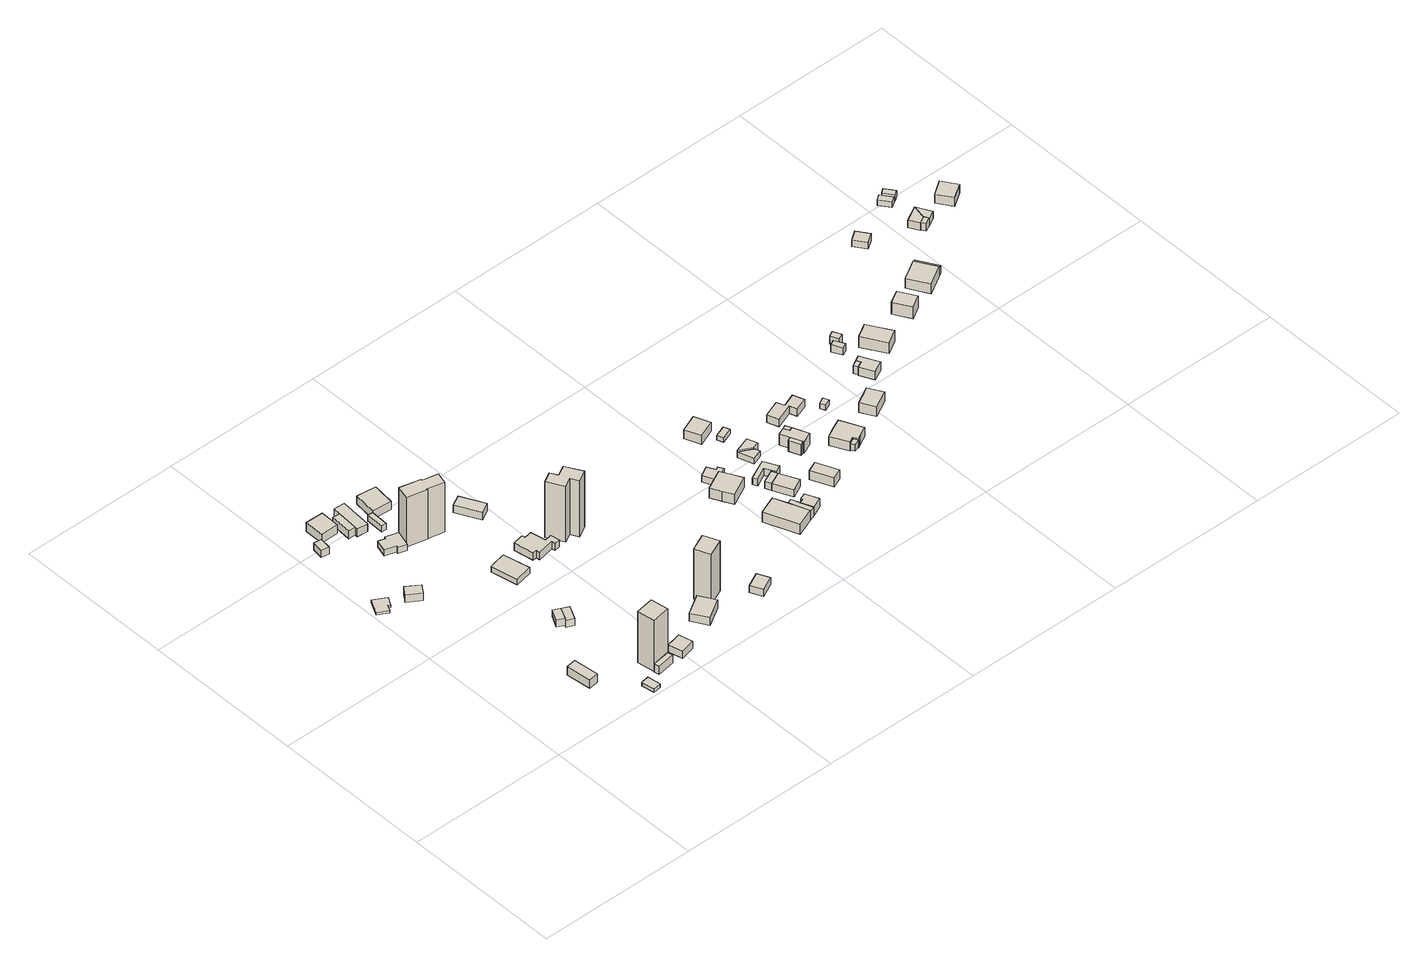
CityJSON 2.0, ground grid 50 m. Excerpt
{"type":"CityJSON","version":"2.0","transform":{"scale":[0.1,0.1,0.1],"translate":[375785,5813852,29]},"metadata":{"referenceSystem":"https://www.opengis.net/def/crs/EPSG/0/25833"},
"CityObjects":{
"building1":{"type":"Building","attributes":{"Gemeindeschluessel":"11000005","BezugspunktDach":"2200","function":"31001_1312","measuredHeight":0.754,"storeysAboveGround":1},"address":[{"country":"Germany","locality":"Berlin","thoroughfareNumber":"217 (20)","thoroughfareName":"Kladower Damm"}],"geometry":[{"type":"Solid","lod":"1","boundaries":[[[[0,1,2,3,4,5]],[[6,7,8,9,10,11]],[[6,11,5,4]],[[7,6,4,3]],[[8,7,3,2]],[[9,8,2,1]],[[10,9,1,0]],[[11,10,0,5]]]]}]},
"building2":{"type":"Building","attributes":{"Gemeindeschluessel":"11000005","BezugspunktDach":"2200","function":"31001_1310","measuredHeight":3.01,"storeysAboveGround":1},"address":[{"country":"Germany","locality":"Berlin","thoroughfareNumber":"217 (58)","thoroughfareName":"Kladower Damm"}],"geometry":[{"type":"Solid","lod":"1","boundaries":[[[[12,13,14,15]],[[16,17,18,19]],[[16,19,15,14]],[[17,16,14,13]],[[18,17,13,12]],[[19,18,12,15]]]]}]},
"building3":{"type":"Building","attributes":{"Gemeindeschluessel":"11000005","BezugspunktDach":"2200","function":"31001_1312","measuredHeight":2.7,"storeysAboveGround":1},"address":[{"country":"Germany","locality":"Berlin","thoroughfareNumber":"217 (21)","thoroughfareName":"Kladower Damm"}],"geometry":[{"type":"Solid","lod":"1","boundaries":[[[[20,21,22,23]],[[24,25,26,27]],[[24,27,23,22]],[[25,24,22,21]],[[26,25,21,20]],[[27,26,20,23]]]]}]},
"building4":{"type":"Building","attributes":{"Gemeindeschluessel":"11000005","BezugspunktDach":"2200","function":"31001_1312","measuredHeight":1.86,"storeysAboveGround":1},"address":[{"country":"Germany","locality":"Berlin","thoroughfareNumber":"217 (44)","thoroughfareName":"Kladower Damm"}],"geometry":[{"type":"Solid","lod":"1","boundaries":[[[[28,29,30,31]],[[32,33,34,35]],[[32,35,31,30]],[[33,32,30,29]],[[34,33,29,28]],[[35,34,28,31]]]]}]},
"building5":{"type":"Building","attributes":{"Gemeindeschluessel":"11000005","BezugspunktDach":"2200","function":"31001_1312","measuredHeight":2.39,"storeysAboveGround":1},"address":[{"country":"Germany","locality":"Berlin","thoroughfareNumber":"217 (14)","thoroughfareName":"Kladower Damm"}],"geometry":[{"type":"Solid","lod":"1","boundaries":[[[[36,37,38,39]],[[40,41,42,43]],[[40,43,39,38]],[[41,40,38,37]],[[42,41,37,36]],[[43,42,36,39]]]]}]},
"building6":{"type":"Building","attributes":{"Gemeindeschluessel":"11000005","BezugspunktDach":"2200","function":"31001_1310","measuredHeight":3.02,"storeysAboveGround":1},"address":[{"country":"Germany","locality":"Berlin","thoroughfareNumber":"217 (56)","thoroughfareName":"Kladower Damm"}],"geometry":[{"type":"Solid","lod":"1","boundaries":[[[[44,45,46,47]],[[48,49,50,51]],[[48,51,47,46]],[[49,48,46,45]],[[50,49,45,44]],[[51,50,44,47]]]]}]},
"building7":{"type":"Building","attributes":{"Gemeindeschluessel":"11000005","BezugspunktDach":"2200","function":"51009_1610","measuredHeight":2.81,"storeysAboveGround":0},"address":[{"country":"Germany","locality":"Berlin"}],"geometry":[{"type":"Solid","lod":"1","boundaries":[[[[52,53,54,55]],[[56,57,58,59]],[[56,59,55,54]],[[57,56,54,53]],[[58,57,53,52]],[[59,58,52,55]]]]}]},
"building8":{"type":"Building","attributes":{"Gemeindeschluessel":"11000005","BezugspunktDach":"2200","function":"31001_1312","measuredHeight":18.11,"storeysAboveGround":1},"address":[{"country":"Germany","locality":"Berlin","thoroughfareNumber":"217 (45)","thoroughfareName":"Kladower Damm"}],"geometry":[{"type":"Solid","lod":"1","boundaries":[[[[60,61,62,63]],[[64,65,66,67]],[[64,67,63,62]],[[65,64,62,61]],[[66,65,61,60]],[[67,66,60,63]]]]}]},
"building9":{"type":"Building","attributes":{"Gemeindeschluessel":"11000005","BezugspunktDach":"2200","function":"51009_1610","measuredHeight":2.34,"storeysAboveGround":0},"address":[{"country":"Germany","locality":"Berlin"}],"geometry":[{"type":"Solid","lod":"1","boundaries":[[[[68,69,70,71]],[[72,73,74,75]],[[72,75,71,70]],[[73,72,70,69]],[[74,73,69,68]],[[75,74,68,71]]]]}]},
"building10":{"type":"Building","attributes":{"Gemeindeschluessel":"11000005","BezugspunktDach":"2200","function":"51009_1610","measuredHeight":2.69,"storeysAboveGround":0},"address":[{"country":"Germany","locality":"Berlin"}],"geometry":[{"type":"Solid","lod":"1","boundaries":[[[[76,77,78,79]],[[80,81,82,83]],[[80,83,79,78]],[[81,80,78,77]],[[82,81,77,76]],[[83,82,76,79]]]]}]},
"building11":{"type":"Building","attributes":{"Gemeindeschluessel":"11000005","BezugspunktDach":"2200","function":"31001_1312","measuredHeight":2.35,"storeysAboveGround":1},"address":[{"country":"Germany","locality":"Berlin","thoroughfareNumber":"217 (43)","thoroughfareName":"Kladower Damm"}],"geometry":[{"type":"Solid","lod":"1","boundaries":[[[[84,85,69,68,86]],[[74,73,87,88,89]],[[74,89,86,68]],[[73,74,68,69]],[[87,73,69,85]],[[88,87,85,84]],[[89,88,84,86]]]]}]},
"building12":{"type":"Building","attributes":{"Gemeindeschluessel":"11000005","BezugspunktDach":"2200","function":"31001_1312","measuredHeight":2.12,"storeysAboveGround":1},"address":[{"country":"Germany","locality":"Berlin","thoroughfareNumber":"217 (18)","thoroughfareName":"Kladower Damm"}],"geometry":[{"type":"Solid","lod":"1","boundaries":[[[[90,91,92,93,94,95,96,97]],[[98,99,100,101,102,103,104,105]],[[98,105,97,96]],[[99,98,96,95]],[[100,99,95,94]],[[101,100,94,93]],[[102,101,93,92]],[[103,102,92,91]],[[104,103,91,90]],[[105,104,90,97]]]]}]},
"building13":{"type":"Building","attributes":{"Gemeindeschluessel":"11000005","BezugspunktDach":"2200","function":"31001_1312","measuredHeight":2.74,"storeysAboveGround":1},"address":[{"country":"Germany","locality":"Berlin","thoroughfareNumber":"217 (15)","thoroughfareName":"Kladower Damm"}],"geometry":[{"type":"Solid","lod":"1","boundaries":[[[[106,107,108,77,76,109]],[[82,81,110,111,112,113]],[[82,113,109,76]],[[81,82,76,77]],[[110,81,77,108]],[[111,110,108,107]],[[112,111,107,106]],[[113,112,106,109]]]]}]},
"building14":{"type":"Building","attributes":{"Gemeindeschluessel":"11000005","BezugspunktDach":"2200","function":"31001_1312","measuredHeight":2.4,"storeysAboveGround":1},"address":[{"country":"Germany","locality":"Berlin","thoroughfareNumber":"217 (46)","thoroughfareName":"Kladower Damm"}],"geometry":[{"type":"Solid","lod":"1","boundaries":[[[[114,115,116,117]],[[118,119,120,121]],[[118,121,117,116]],[[119,118,116,115]],[[120,119,115,114]],[[121,120,114,117]]]]}]},
"building15":{"type":"Building","attributes":{"Gemeindeschluessel":"11000005","BezugspunktDach":"2200","function":"31001_1312","measuredHeight":2.16,"storeysAboveGround":1},"address":[{"country":"Germany","locality":"Berlin","thoroughfareNumber":"217 (17)","thoroughfareName":"Kladower Damm"}],"geometry":[{"type":"Solid","lod":"1","boundaries":[[[[122,123,124,125]],[[126,127,128,129]],[[126,129,125,124]],[[127,126,124,123]],[[128,127,123,122]],[[129,128,122,125]]]]}]},
"building16":{"type":"Building","attributes":{"Gemeindeschluessel":"11000005","BezugspunktDach":"2200","function":"31001_1312","measuredHeight":2.04,"storeysAboveGround":1},"address":[{"country":"Germany","locality":"Berlin","thoroughfareNumber":"217 (40)","thoroughfareName":"Kladower Damm"}],"geometry":[{"type":"Solid","lod":"1","boundaries":[[[[130,131,132,133]],[[134,135,136,137]],[[134,137,133,132]],[[135,134,132,131]],[[136,135,131,130]],[[137,136,130,133]]]]}]},
"building17":{"type":"Building","attributes":{"Gemeindeschluessel":"11000005","BezugspunktDach":"2200","function":"31001_1312","measuredHeight":20.71,"storeysAboveGround":1},"address":[{"country":"Germany","locality":"Berlin","thoroughfareNumber":"217 (19)","thoroughfareName":"Kladower Damm"}],"geometry":[{"type":"Solid","lod":"1","boundaries":[[[[138,139,140,141,142,143,144,145]],[[146,147,148,149,150,151,152,153]],[[146,153,145,144]],[[147,146,144,143]],[[148,147,143,142]],[[149,148,142,141]],[[150,149,141,140]],[[151,150,140,139]],[[152,151,139,138]],[[153,152,138,145]]]]}]},
"building18":{"type":"Building","attributes":{"Gemeindeschluessel":"11000005","BezugspunktDach":"2200","function":"31001_1312","measuredHeight":2.87,"storeysAboveGround":1},"address":[{"country":"Germany","locality":"Berlin","thoroughfareNumber":"217 (16)","thoroughfareName":"Kladower Damm"}],"geometry":[{"type":"Solid","lod":"1","boundaries":[[[[154,155,156,157]],[[158,159,160,161]],[[158,161,157,156]],[[159,158,156,155]],[[160,159,155,154]],[[161,160,154,157]]]]}]},
"building19":{"type":"Building","attributes":{"Gemeindeschluessel":"11000005","BezugspunktDach":"2200","function":"31001_1312","measuredHeight":2.59,"storeysAboveGround":1},"address":[{"country":"Germany","locality":"Berlin","thoroughfareNumber":"217 (41)","thoroughfareName":"Kladower Damm"}],"geometry":[{"type":"Solid","lod":"1","boundaries":[[[[162,163,164,165,166,167,168,169,170,171,172,173]],[[174,175,176,177,178,179,180,181,182,183,184,185]],[[174,185,173,172]],[[175,174,172,171]],[[176,175,171,170]],[[177,176,170,169]],[[178,177,169,168]],[[179,178,168,167]],[[180,179,167,166]],[[181,180,166,165]],[[182,181,165,164]],[[183,182,164,163]],[[184,183,163,162]],[[185,184,162,173]]]]}]},
"building20":{"type":"Building","attributes":{"Gemeindeschluessel":"11000005","BezugspunktDach":"2200","function":"31001_1312","measuredHeight":2.82,"storeysAboveGround":1},"address":[{"country":"Germany","locality":"Berlin","thoroughfareNumber":"217 (47)","thoroughfareName":"Kladower Damm"}],"geometry":[{"type":"Solid","lod":"1","boundaries":[[[[186,187,188,189]],[[190,191,192,193]],[[190,193,189,188]],[[191,190,188,187]],[[192,191,187,186]],[[193,192,186,189]]]]}]},
"building21":{"type":"Building","attributes":{"Gemeindeschluessel":"11000005","BezugspunktDach":"2200","function":"31001_1310","measuredHeight":3.11,"storeysAboveGround":1},"address":[{"country":"Germany","locality":"Berlin","thoroughfareNumber":"217 (59)","thoroughfareName":"Kladower Damm"}],"geometry":[{"type":"Solid","lod":"1","boundaries":[[[[194,195,196,197,198]],[[199,200,201,202,203]],[[199,203,198,197]],[[200,199,197,196]],[[201,200,196,195]],[[202,201,195,194]],[[203,202,194,198]]]]}]},
"building22":{"type":"Building","attributes":{"Gemeindeschluessel":"11000005","BezugspunktDach":"2200","function":"31001_1312","measuredHeight":17.71,"storeysAboveGround":1},"address":[{"country":"Germany","locality":"Berlin","thoroughfareNumber":"217 (48)","thoroughfareName":"Kladower Damm"}],"geometry":[{"type":"Solid","lod":"1","boundaries":[[[[204,205,206,207]],[[208,209,210,211]],[[208,211,207,206]],[[209,208,206,205]],[[210,209,205,204]],[[211,210,204,207]]]]}]},
"building23":{"type":"Building","attributes":{"Gemeindeschluessel":"11000005","BezugspunktDach":"2200","function":"31001_1312","measuredHeight":19.72,"storeysAboveGround":1},"address":[{"country":"Germany","locality":"Berlin","thoroughfareNumber":"217 (42)","thoroughfareName":"Kladower Damm"}],"geometry":[{"type":"Solid","lod":"1","boundaries":[[[[212,213,214,215,216,217,218,219]],[[220,221,222,223,224,225,226,227]],[[220,227,219,218]],[[221,220,218,217]],[[222,221,217,216]],[[223,222,216,215]],[[224,223,215,214]],[[225,224,214,213]],[[226,225,213,212]],[[227,226,212,219]]]]}]},
"building24":{"type":"Building","attributes":{"Gemeindeschluessel":"11000005","BezugspunktDach":"2200","function":"31001_1312","measuredHeight":2.35,"storeysAboveGround":1},"address":[{"country":"Germany","locality":"Berlin","thoroughfareNumber":"217 (49)","thoroughfareName":"Kladower Damm"}],"geometry":[{"type":"Solid","lod":"1","boundaries":[[[[228,229,230,231]],[[232,233,234,235]],[[232,235,231,230]],[[233,232,230,229]],[[234,233,229,228]],[[235,234,228,231]]]]}]},
"building25":{"type":"Building","attributes":{"Gemeindeschluessel":"11000005","function":"31001_1312"},"address":[{"country":"Germany","locality":"Berlin","thoroughfareNumber":"48 (5)","thoroughfareName":"Breitehornweg"}],"children":["building25-1","building25-2"]},
"building25-1":{"type":"BuildingPart","attributes":{"BezugspunktDach":"2200","measuredHeight":3.86,"storeysAboveGround":1},"parents":["building25"],"geometry":[{"type":"MultiSurface","lod":"1","boundaries":[[[236,237,238,239,240,241,242,243]],[[244,245,246,247,248,249,250,251]],[[244,251,243,242]],[[245,252,253,242,241]],[[254,255,252,245,241,240]],[[247,246,240,239]],[[248,247,239,238]],[[249,248,238,237]],[[250,249,237,236]],[[251,250,236,243]],[[244,253,252,245]],[[246,245,252,255,254]]]}]},
"building25-2":{"type":"BuildingPart","attributes":{"BezugspunktDach":"2200","measuredHeight":2.36,"storeysAboveGround":1},"parents":["building25"],"geometry":[{"type":"Solid","lod":"1","boundaries":[[[[253,252,255,256,257,258,259,260]],[[261,262,263,264,246,245,244,265]],[[261,265,260,259]],[[262,261,259,258]],[[263,262,258,257]],[[264,263,257,256]],[[246,264,256,255]],[[265,244,253,260]],[[252,245,246,255]],[[244,245,252,253]]]]}]},
"building26":{"type":"Building","attributes":{"Gemeindeschluessel":"11000005","function":"31001_1312"},"address":[{"country":"Germany","locality":"Berlin","thoroughfareNumber":"48 (6)","thoroughfareName":"Breitehornweg"}],"children":["building26-1","building26-2","building26-3"]},
"building26-1":{"type":"BuildingPart","attributes":{"BezugspunktDach":"2200","measuredHeight":4.03,"storeysAboveGround":1},"parents":["building26"],"geometry":[{"type":"MultiSurface","lod":"1","boundaries":[[[266,267,268,269,270]],[[271,272,273,274,275]],[[271,275,270,269]],[[272,271,269,268]],[[276,277,278,268,267]],[[274,273,267,266]],[[275,274,266,270]],[[273,272,278,277,276]]]}]},
"building26-2":{"type":"BuildingPart","attributes":{"BezugspunktDach":"2200","measuredHeight":2.87,"storeysAboveGround":1},"parents":["building26"],"geometry":[{"type":"MultiSurface","lod":"1","boundaries":[[[279,280,281,282,283,284]],[[285,286,287,288,289,290]],[[285,290,284,283]],[[286,285,283,282]],[[287,286,282,281]],[[288,287,281,280]],[[289,288,280,279]],[[290,289,291,279,284]]]}]},
"building26-3":{"type":"BuildingPart","attributes":{"BezugspunktDach":"2200","measuredHeight":2.95,"storeysAboveGround":1},"parents":["building26"],"geometry":[{"type":"Solid","lod":"1","boundaries":[[[[277,279,284,292,278]],[[293,290,289,273,272]],[[293,272,278,292]],[[290,293,292,284]],[[273,289,279,277]],[[289,290,284,279]],[[272,273,277,278]]]]}]},
"building27":{"type":"Building","attributes":{"Gemeindeschluessel":"11000005","BezugspunktDach":"2200","function":"31001_1312","measuredHeight":2.47,"storeysAboveGround":1},"address":[{"country":"Germany","locality":"Berlin","thoroughfareNumber":"48 (7)","thoroughfareName":"Breitehornweg"}],"geometry":[{"type":"Solid","lod":"1","boundaries":[[[[294,295,296,297]],[[298,299,300,301]],[[298,301,297,296]],[[299,298,296,295]],[[300,299,295,294]],[[301,300,294,297]]]]}]},
"building28":{"type":"Building","attributes":{"Gemeindeschluessel":"11000005","BezugspunktDach":"2200","function":"51009_1610","measuredHeight":2.56,"storeysAboveGround":0},"address":[{"country":"Germany","locality":"Berlin"}],"geometry":[{"type":"Solid","lod":"1","boundaries":[[[[302,303,295,294]],[[304,305,306,307]],[[304,307,294,295]],[[305,304,295,303]],[[306,305,303,302]],[[307,306,302,294]]]]}]},
"building29":{"type":"Building","attributes":{"Gemeindeschluessel":"11000005","BezugspunktDach":"2200","function":"31001_1000","measuredHeight":2.48,"storeysAboveGround":1},"address":[{"country":"Germany","locality":"Berlin","thoroughfareNumber":"48 (4)","thoroughfareName":"Breitehornweg"}],"geometry":[{"type":"Solid","lod":"1","boundaries":[[[[308,309,310,311,312,313]],[[314,315,316,317,318,319]],[[314,319,313,312]],[[315,314,312,311]],[[316,315,311,310]],[[317,316,310,309]],[[318,317,309,308]],[[319,318,308,313]]]]}]},
"building30":{"type":"Building","attributes":{"Gemeindeschluessel":"11000005","BezugspunktDach":"2200","function":"31001_1312","measuredHeight":3.81,"storeysAboveGround":1},"address":[{"country":"Germany","locality":"Berlin","thoroughfareNumber":"48","thoroughfareName":"Breitehornweg"}],"geometry":[{"type":"Solid","lod":"1","boundaries":[[[[320,321,322,323,324]],[[325,326,327,328,329]],[[325,329,324,323]],[[326,325,323,322]],[[327,326,322,321]],[[328,327,321,320]],[[329,328,320,324]]]]}]},
"building31":{"type":"Building","attributes":{"Gemeindeschluessel":"11000005","function":"31001_1312"},"address":[{"country":"Germany","locality":"Berlin","thoroughfareNumber":"48 (3)","thoroughfareName":"Breitehornweg"}],"children":["building31-1","building31-2"]},
"building31-1":{"type":"BuildingPart","attributes":{"BezugspunktDach":"2200","measuredHeight":2.5,"storeysAboveGround":1},"parents":["building31"],"geometry":[{"type":"MultiSurface","lod":"1","boundaries":[[[330,331,332,333]],[[334,335,336,337]],[[334,337,333,332]],[[335,334,332,331]],[[336,335,331,330]],[[338,339,340,336,330,333]],[[337,336,340,339,338]]]}]},
"building31-2":{"type":"BuildingPart","attributes":{"BezugspunktDach":"2200","measuredHeight":2,"storeysAboveGround":1},"parents":["building31"],"geometry":[{"type":"Solid","lod":"1","boundaries":[[[[341,342,340,339]],[[336,343,344,337]],[[343,336,340,342]],[[344,343,342,341]],[[337,344,341,339]],[[336,337,339,340]]]]}]},
"building32":{"type":"Building","attributes":{"Gemeindeschluessel":"11000005","BezugspunktDach":"2200","function":"31001_1312","measuredHeight":4.14,"storeysAboveGround":1},"address":[{"country":"Germany","locality":"Berlin","thoroughfareNumber":"48 (8)","thoroughfareName":"Breitehornweg"}],"geometry":[{"type":"Solid","lod":"1","boundaries":[[[[345,346,347,348]],[[349,350,351,352]],[[349,352,348,347]],[[350,349,347,346]],[[351,350,346,345]],[[352,351,345,348]]]]}]},
"building33":{"type":"Building","attributes":{"Gemeindeschluessel":"11000005","BezugspunktDach":"2200","function":"31001_1000","measuredHeight":1.95,"storeysAboveGround":1},"address":[{"country":"Germany","locality":"Berlin","thoroughfareNumber":"48 (1)","thoroughfareName":"Breitehornweg"}],"geometry":[{"type":"Solid","lod":"1","boundaries":[[[[353,354,355,356,357]],[[358,359,360,361,362]],[[358,362,357,356]],[[359,358,356,355]],[[360,359,355,354]],[[361,360,354,353]],[[362,361,353,357]]]]}]},
"building34":{"type":"Building","attributes":{"Gemeindeschluessel":"11000005","BezugspunktDach":"2200","function":"31001_1000","measuredHeight":3.87,"storeysAboveGround":1},"address":[{"country":"Germany","locality":"Berlin","thoroughfareNumber":"48 (9)","thoroughfareName":"Breitehornweg"}],"geometry":[{"type":"Solid","lod":"1","boundaries":[[[[363,364,365,366,367,368]],[[369,370,371,372,373,374]],[[369,374,368,367]],[[370,369,367,366]],[[371,370,366,365]],[[372,371,365,364]],[[373,372,364,363]],[[374,373,363,368]]]]}]},
"building35":{"type":"Building","attributes":{"Gemeindeschluessel":"11000005","BezugspunktDach":"2200","function":"31001_1312","measuredHeight":3.84,"storeysAboveGround":1},"address":[{"country":"Germany","locality":"Berlin","thoroughfareNumber":"48 (10)","thoroughfareName":"Breitehornweg"}],"geometry":[{"type":"Solid","lod":"1","boundaries":[[[[366,365,375,376,377,378,379,380]],[[381,382,383,384,385,371,370,386]],[[381,386,380,379]],[[382,381,379,378]],[[383,382,378,377]],[[384,383,377,376]],[[385,384,376,375]],[[371,385,375,365]],[[370,371,365,366]],[[386,370,366,380]]]]}]},
"building36":{"type":"Building","attributes":{"Gemeindeschluessel":"11000005","BezugspunktDach":"2200","function":"51009_1610","measuredHeight":3.79,"storeysAboveGround":0},"address":[{"country":"Germany","locality":"Berlin"}],"geometry":[{"type":"Solid","lod":"1","boundaries":[[[[378,377,387,379]],[[388,389,390,391]],[[388,391,379,387]],[[389,388,387,377]],[[390,389,377,378]],[[391,390,378,379]]]]}]},
"building37":{"type":"Building","attributes":{"Gemeindeschluessel":"11000005","BezugspunktDach":"2200","function":"51009_1610","measuredHeight":2.23,"storeysAboveGround":0},"address":[{"country":"Germany","locality":"Berlin"}],"geometry":[{"type":"Solid","lod":"1","boundaries":[[[[392,393,394,395]],[[396,397,398,399]],[[396,399,395,394]],[[397,396,394,393]],[[398,397,393,392]],[[399,398,392,395]]]]}]},
"building38":{"type":"Building","attributes":{"Gemeindeschluessel":"11000005","BezugspunktDach":"2200","function":"31001_1312","measuredHeight":3.88,"storeysAboveGround":1},"address":[{"country":"Germany","locality":"Berlin","thoroughfareNumber":"48 (11)","thoroughfareName":"Breitehornweg"}],"geometry":[{"type":"Solid","lod":"1","boundaries":[[[[400,401,402,403,404,405,406,407]],[[408,409,410,411,412,413,414,415]],[[408,415,407,406]],[[409,408,406,405]],[[410,409,405,404]],[[411,410,404,403]],[[412,411,403,402]],[[413,412,402,401]],[[414,413,401,400]],[[415,414,400,407]]]]}]},
"building39":{"type":"Building","attributes":{"Gemeindeschluessel":"11000005","BezugspunktDach":"2200","function":"31001_1312","measuredHeight":2.6,"storeysAboveGround":1},"address":[{"country":"Germany","locality":"Berlin","thoroughfareNumber":"48 (12)","thoroughfareName":"Breitehornweg"}],"geometry":[{"type":"Solid","lod":"1","boundaries":[[[[416,417,418,419,420,421,422,423]],[[424,425,426,427,428,429,430,431]],[[424,431,423,422]],[[425,424,422,421]],[[426,425,421,420]],[[427,426,420,419]],[[428,427,419,418]],[[429,428,418,417]],[[430,429,417,416]],[[431,430,416,423]]]]}]},
"building40":{"type":"Building","attributes":{"Gemeindeschluessel":"11000005","BezugspunktDach":"2200","function":"31001_1000","measuredHeight":1.81,"storeysAboveGround":1},"address":[{"country":"Germany","locality":"Berlin","thoroughfareNumber":"48 (13)","thoroughfareName":"Breitehornweg"}],"geometry":[{"type":"Solid","lod":"1","boundaries":[[[[432,433,434,435]],[[436,437,438,439]],[[436,439,435,434]],[[437,436,434,433]],[[438,437,433,432]],[[439,438,432,435]]]]}]},
"building41":{"type":"Building","attributes":{"Gemeindeschluessel":"11000005","BezugspunktDach":"2200","function":"31001_1312","measuredHeight":3.79,"storeysAboveGround":1},"address":[{"country":"Germany","locality":"Berlin","thoroughfareNumber":"48 (14)","thoroughfareName":"Breitehornweg"}],"geometry":[{"type":"Solid","lod":"1","boundaries":[[[[440,441,442,443,444]],[[445,446,447,448,449]],[[445,449,444,443]],[[446,445,443,442]],[[447,446,442,441]],[[448,447,441,440]],[[449,448,440,444]]]]}]},
"building42":{"type":"Building","attributes":{"Gemeindeschluessel":"11000005","BezugspunktDach":"2200","function":"51009_1610","measuredHeight":2.8,"storeysAboveGround":0},"address":[{"country":"Germany","locality":"Berlin"}],"geometry":[{"type":"Solid","lod":"1","boundaries":[[[[450,451,452,453]],[[454,455,456,457]],[[454,457,453,452]],[[455,454,452,451]],[[456,455,451,450]],[[457,456,450,453]]]]}]},
"building43":{"type":"Building","attributes":{"Gemeindeschluessel":"11000005","BezugspunktDach":"2200","function":"31001_1312","measuredHeight":3,"storeysAboveGround":1},"address":[{"country":"Germany","locality":"Berlin","thoroughfareNumber":"48 (15)","thoroughfareName":"Breitehornweg"}],"geometry":[{"type":"Solid","lod":"1","boundaries":[[[[458,459,460,452,451,450]],[[461,462,463,464,465,466]],[[461,466,450,451]],[[462,461,451,452]],[[463,462,452,460]],[[464,463,460,459]],[[465,464,459,458]],[[466,465,458,450]]]]}]},
"building44":{"type":"Building","attributes":{"Gemeindeschluessel":"11000005","BezugspunktDach":"2200","function":"31001_1000","measuredHeight":2.53,"storeysAboveGround":1},"address":[{"country":"Germany","locality":"Berlin","thoroughfareNumber":"48 (16)","thoroughfareName":"Breitehornweg"}],"geometry":[{"type":"Solid","lod":"1","boundaries":[[[[467,468,469,470]],[[471,472,473,474]],[[471,474,470,469]],[[472,471,469,468]],[[473,472,468,467]],[[474,473,467,470]]]]}]},
"building45":{"type":"Building","attributes":{"Gemeindeschluessel":"11000005","BezugspunktDach":"2200","function":"31001_1000","measuredHeight":2.8,"storeysAboveGround":1},"address":[{"country":"Germany","locality":"Berlin","thoroughfareNumber":"48 (17)","thoroughfareName":"Breitehornweg"}],"geometry":[{"type":"Solid","lod":"1","boundaries":[[[[475,476,477,478]],[[479,480,481,482]],[[479,482,478,477]],[[480,479,477,476]],[[481,480,476,475]],[[482,481,475,478]]]]}]},
"building46":{"type":"Building","attributes":{"Gemeindeschluessel":"11000005","BezugspunktDach":"2200","function":"31001_1312","measuredHeight":4.07,"storeysAboveGround":1},"address":[{"country":"Germany","locality":"Berlin","thoroughfareNumber":"48 (18)","thoroughfareName":"Breitehornweg"}],"geometry":[{"type":"Solid","lod":"1","boundaries":[[[[483,484,485,486]],[[487,488,489,490]],[[487,490,486,485]],[[488,487,485,484]],[[489,488,484,483]],[[490,489,483,486]]]]}]},
"building47":{"type":"Building","attributes":{"Gemeindeschluessel":"11000005","BezugspunktDach":"2200","function":"31001_1312","measuredHeight":4.81,"storeysAboveGround":1},"address":[{"country":"Germany","locality":"Berlin","thoroughfareNumber":"48 (19)","thoroughfareName":"Breitehornweg"}],"geometry":[{"type":"Solid","lod":"1","boundaries":[[[[491,492,493,494,495]],[[496,497,498,499,500]],[[496,500,495,494]],[[497,496,494,493]],[[498,497,493,492]],[[499,498,492,491]],[[500,499,491,495]]]]}]},
"building48":{"type":"Building","attributes":{"Gemeindeschluessel":"11000005","BezugspunktDach":"2200","function":"31001_1312","measuredHeight":4.23,"storeysAboveGround":1},"address":[{"country":"Germany","locality":"Berlin","thoroughfareNumber":"48 (20)","thoroughfareName":"Breitehornweg"}],"geometry":[{"type":"Solid","lod":"1","boundaries":[[[[501,502,503,504,505]],[[506,507,508,509,510]],[[506,510,505,504]],[[507,506,504,503]],[[508,507,503,502]],[[509,508,502,501]],[[510,509,501,505]]]]}]},
"building49":{"type":"Building","attributes":{"Gemeindeschluessel":"11000005","BezugspunktDach":"2200","function":"51009_1610","measuredHeight":2.54,"storeysAboveGround":0},"address":[{"country":"Germany","locality":"Berlin"}],"geometry":[{"type":"Solid","lod":"1","boundaries":[[[[511,512,513,514]],[[515,516,508,507]],[[515,507,514,513]],[[516,515,513,512]],[[508,516,512,511]],[[507,508,511,514]]]]}]},
"building50":{"type":"Building","attributes":{"Gemeindeschluessel":"11000005","BezugspunktDach":"2200","function":"31001_1000","measuredHeight":2.46,"storeysAboveGround":1},"address":[{"country":"Germany","locality":"Berlin","thoroughfareNumber":"48 (21)","thoroughfareName":"Breitehornweg"}],"geometry":[{"type":"Solid","lod":"1","boundaries":[[[[517,518,519,520]],[[521,522,523,524]],[[521,524,520,519]],[[522,521,519,518]],[[523,522,518,517]],[[524,523,517,520]]]]}]},
"building51":{"type":"Building","attributes":{"Gemeindeschluessel":"11000005","BezugspunktDach":"2200","function":"51009_1610","measuredHeight":2.75,"storeysAboveGround":0},"address":[{"country":"Germany","locality":"Berlin"}],"geometry":[{"type":"Solid","lod":"1","boundaries":[[[[525,526,527,528]],[[529,530,531,532]],[[529,532,528,527]],[[530,529,527,526]],[[531,530,526,525]],[[532,531,525,528]]]]}]},
"building52":{"type":"Building","attributes":{"Gemeindeschluessel":"11000005","function":"31001_1312"},"address":[{"country":"Germany","locality":"Berlin","thoroughfareNumber":"48 (22)","thoroughfareName":"Breitehornweg"}],"children":["building52-1","building52-2"]},
"building52-1":{"type":"BuildingPart","attributes":{"BezugspunktDach":"2200","measuredHeight":2.58,"storeysAboveGround":1},"parents":["building52"],"geometry":[{"type":"Solid","lod":"1","boundaries":[[[[533,534,535,536]],[[537,538,539,540]],[[537,540,536,535]],[[539,538,534,533]],[[540,539,533,536]],[[538,537,535,534]]]]}]},
"building52-2":{"type":"BuildingPart","attributes":{"BezugspunktDach":"2200","measuredHeight":2.61,"storeysAboveGround":1},"parents":["building52"],"geometry":[{"type":"Solid","lod":"1","boundaries":[[[[541,542,535,534]],[[537,543,544,538]],[[537,535,534,535]],[[543,537,535,542]],[[544,543,542,541]],[[538,544,541,534]],[[534,535,537,538]]]]}]},
"building53":{"type":"Building","attributes":{"Gemeindeschluessel":"11000005","BezugspunktDach":"2200","function":"31001_1000","measuredHeight":1.94,"storeysAboveGround":1},"address":[{"country":"Germany","locality":"Berlin","thoroughfareNumber":"48 (23)","thoroughfareName":"Breitehornweg"}],"geometry":[{"type":"Solid","lod":"1","boundaries":[[[[545,546,547,548]],[[549,550,551,552]],[[549,552,548,547]],[[550,549,547,546]],[[551,550,546,545]],[[552,551,545,548]]]]}]},
"building54":{"type":"Building","attributes":{"Gemeindeschluessel":"11000005","BezugspunktDach":"2200","function":"31001_1000","measuredHeight":2.44,"storeysAboveGround":1},"address":[{"country":"Germany","locality":"Berlin","thoroughfareNumber":"48 (24)","thoroughfareName":"Breitehornweg"}],"geometry":[{"type":"Solid","lod":"1","boundaries":[[[[553,554,555,556,557]],[[558,559,560,561,562]],[[558,562,557,556]],[[559,558,556,555]],[[560,559,555,554]],[[561,560,554,553]],[[562,561,553,557]]]]}]},
"building55":{"type":"Building","attributes":{"Gemeindeschluessel":"11000005","BezugspunktDach":"2200","function":"31001_1312","measuredHeight":3.48,"storeysAboveGround":1},"address":[{"country":"Germany","locality":"Berlin","thoroughfareNumber":"48 (25)","thoroughfareName":"Breitehornweg"}],"geometry":[{"type":"Solid","lod":"1","boundaries":[[[[563,564,565,566]],[[567,568,569,570]],[[567,570,566,565]],[[568,567,565,564]],[[569,568,564,563]],[[570,569,563,566]]]]}]}
},
"vertices":[
[38,696,22],[47,713,22],[54,709,22],[70,736,22],[30,758,22],[6,713,22],[30,758,14],[70,736,14],[54,709,14],[47,713,14],[38,696,14],[6,713,14],
[229,133,42],[259,137,42],[250,214,42],[220,210,42],[250,214,12],[259,137,12],[229,133,12],[220,210,12],
[135,672,41],[152,698,41],[113,724,41],[95,698,41],[113,724,14],[152,698,14],[135,672,14],[95,698,14],
[343,9,24],[367,13,24],[361,53,24],[336,49,24],[361,53,11],[367,13,11],[343,9,11],[336,49,11],
[74,969,38],[79,1005,38],[55,1008,38],[50,973,38],[55,1008,14],[79,1005,14],[74,969,14],[50,973,14],
[143,1013,44],[144,1073,44],[89,1074,44],[88,1014,44],[89,1074,13],[144,1073,13],[143,1013,13],[88,1014,13],
[398,51,40],[454,59,40],[451,75,40],[395,67,40],[451,75,12],[454,59,12],[398,51,12],[395,67,12],
[395,67,194],[451,75,194],[443,130,194],[387,121,194],[443,130,13],[451,75,13],[395,67,13],[387,121,13],
[343,353,38],[361,390,38],[341,400,38],[322,364,38],[341,400,14],[361,390,14],[343,353,14],[322,364,14],
[173,977,41],[178,1043,41],[155,1045,41],[151,978,41],[155,1045,14],[178,1043,14],[173,977,14],[151,978,14],
[361,336,38],[383,379,38],[339,347,38],[383,379,14],[361,336,14],[339,347,14],
[207,855,37],[205,849,37],[232,841,37],[247,890,37],[208,902,37],[206,895,37],[184,902,37],[173,865,37],[184,902,16],[206,895,16],[208,902,16],[247,890,16],[232,841,16],[205,849,16],[207,855,16],[173,865,16],
[206,966,41],[214,1065,41],[180,1067,41],[172,969,41],[180,1067,14],[214,1065,14],[206,966,14],[172,969,14],
[485,55,36],[531,66,36],[521,110,36],[474,99,36],[521,110,12],[531,66,12],[485,55,12],[474,99,12],
[246,938,36],[248,993,36],[233,994,36],[231,938,36],[233,994,15],[248,993,15],[246,938,15],[231,938,15],
[355,551,35],[409,562,35],[391,645,35],[338,634,35],[391,645,15],[409,562,15],[355,551,15],[338,634,15],
[301,838,191],[300,840,191],[352,828,191],[361,863,191],[313,874,191],[314,878,191],[250,893,191],[240,852,191],[250,893,15],[314,878,15],[313,874,15],[361,863,15],[352,828,15],[300,840,15],[301,838,15],[240,852,15],
[308,987,42],[316,1056,42],[256,1063,42],[248,993,42],[256,1063,14],[316,1056,14],[308,987,14],[248,993,14],
[450,594,40],[462,596,40],[464,584,40],[515,593,40],[517,583,40],[534,586,40],[529,613,40],[507,609,40],[498,656,40],[474,652,40],[472,662,40],[439,656,40],[472,662,14],[474,652,14],[498,656,14],[507,609,14],[529,613,14],[534,586,14],[517,583,14],[515,593,14],[464,584,14],[462,596,14],[450,594,14],[439,656,14],
[621,99,42],[682,136,42],[653,185,42],[592,148,42],[653,185,14],[682,136,14],[621,99,14],[592,148,14],
[456,796,42],[488,813,42],[451,885,42],[435,877,42],[419,869,42],[435,877,15],[451,885,15],[488,813,15],[456,796,15],[419,869,15],
[678,157,191],[730,180,191],[710,226,191],[658,203,191],[710,226,14],[730,180,14],[678,157,14],[658,203,14],
[559,588,212],[586,603,212],[599,579,212],[634,598,212],[606,649,212],[574,632,212],[562,655,212],[531,638,212],[562,655,15],[574,632,15],[606,649,15],[634,598,15],[599,579,15],[586,603,15],[559,588,15],[531,638,15],
[800,89,37],[845,110,37],[828,147,37],[783,125,37],[828,147,13],[845,110,13],[800,89,13],[783,125,13],
[966,431,49],[982,400,49],[1044,431,49],[1028,463,49],[1014,489,49],[1011,494,49],[993,485,49],[950,463,49],[993,485,14],[1011,494,14],[1014,489,14],[1028,463,14],[1044,431,14],[982,400,14],[966,431,14],[950,463,14],[1011,494,38],[993,485,38],[1014,489,35],[1014,489,38],
[1037,501,38],[1028,517,38],[1019,512,38],[1006,537,38],[976,521,38],[1006,537,14],[1019,512,14],[1028,517,14],[1037,501,14],[976,521,14],
[1031,201,48],[1087,223,48],[1062,286,48],[1046,325,48],[990,303,48],[1046,325,13],[1062,286,13],[1087,223,13],[1031,201,13],[990,303,13],[1087,223,40],[1087,223,42],[1062,286,42],
[1107,231,42],[1140,245,42],[1123,286,42],[1103,278,42],[1105,273,42],[1092,268,42],[1105,273,13],[1103,278,13],[1123,286,13],[1140,245,13],[1107,231,13],[1092,268,13],[1107,231,33],
[1082,294,42],[1082,294,13],
[1087,373,41],[1126,391,41],[1118,409,41],[1079,391,41],[1118,409,17],[1126,391,17],[1087,373,17],[1079,391,17],
[1114,316,41],[1153,334,41],[1126,391,16],[1153,334,16],[1114,316,16],[1087,373,16],
[1072,411,40],[1112,430,40],[1128,399,40],[1149,409,40],[1127,454,40],[1066,424,40],[1127,454,16],[1149,409,16],[1128,399,16],[1112,430,16],[1072,411,16],[1066,424,16],
[1071,626,48],[1124,647,48],[1114,671,48],[1105,695,48],[1052,674,48],[1105,695,17],[1114,671,17],[1124,647,17],[1071,626,17],[1052,674,17],
[1147,507,41],[1166,513,41],[1155,544,41],[1106,527,41],[1155,544,16],[1166,513,16],[1147,507,16],[1106,527,16],[1106,527,32],[1106,527,36],[1147,507,36],
[1122,479,36],[1153,490,36],[1153,490,16],[1122,479,16],
[1217,273,48],[1249,287,48],[1220,352,48],[1188,338,48],[1220,352,16],[1249,287,16],[1217,273,16],[1188,338,16],
[1119,594,32],[1154,606,32],[1151,616,32],[1147,625,32],[1112,613,32],[1147,625,17],[1151,616,17],[1154,606,17],[1119,594,17],[1112,613,17],
[1233,419,58],[1235,420,58],[1244,424,58],[1230,458,58],[1221,454,58],[1219,453,58],[1221,454,19],[1230,458,19],[1244,424,19],[1235,420,19],[1233,419,19],[1219,453,19],
[1245,421,58],[1278,435,58],[1258,483,58],[1247,478,58],[1239,496,58],[1217,487,58],[1239,496,19],[1247,478,19],[1258,483,19],[1278,435,19],[1245,421,19],[1217,487,19],
[1250,501,58],[1250,501,20],[1258,483,20],[1247,478,20],[1239,496,20],
[1350,338,39],[1368,346,39],[1361,360,39],[1343,351,39],[1361,360,17],[1368,346,17],[1350,338,17],[1343,351,17],
[1343,351,44],[1361,360,44],[1368,346,44],[1380,352,44],[1409,367,44],[1377,434,44],[1347,420,44],[1317,405,44],[1347,420,12],[1377,434,12],[1409,367,12],[1380,352,12],[1368,346,12],[1361,360,12],[1343,351,12],[1317,405,12],
[1267,541,42],[1321,561,42],[1329,539,42],[1367,553,42],[1355,587,42],[1314,571,42],[1305,595,42],[1254,576,42],[1305,595,16],[1314,571,16],[1355,587,16],[1367,553,16],[1329,539,16],[1321,561,16],[1267,541,16],[1254,576,16],
[1401,508,32],[1421,518,32],[1413,534,32],[1393,524,32],[1413,534,14],[1421,518,14],[1401,508,14],[1393,524,14],
[1485,404,44],[1539,433,44],[1515,477,44],[1489,462,44],[1462,448,44],[1489,462,10],[1515,477,10],[1539,433,10],[1485,404,10],[1462,448,10],
[1555,552,42],[1573,561,42],[1566,574,42],[1548,565,42],[1566,574,15],[1573,561,15],[1555,552,15],[1548,565,15],
[1576,510,42],[1611,527,42],[1583,583,42],[1573,561,12],[1566,574,12],[1583,583,12],[1611,527,12],[1576,510,12],[1555,552,12],
[1580,637,36],[1595,645,36],[1580,676,36],[1564,668,36],[1580,676,10],[1595,645,10],[1580,637,10],[1564,668,10],
[1594,668,38],[1611,676,38],[1599,701,38],[1582,693,38],[1599,701,10],[1611,676,10],[1594,668,10],[1582,693,10],
[1671,560,50],[1713,585,50],[1671,656,50],[1628,631,50],[1671,656,12],[1713,585,12],[1671,560,12],[1628,631,12],
[1807,617,53],[1846,640,53],[1816,691,53],[1796,680,53],[1777,668,53],[1796,680,12],[1816,691,12],[1846,640,12],[1807,617,12],[1777,668,12],
[1907,657,46],[1967,692,46],[1931,754,46],[1901,736,46],[1871,719,46],[1901,736,11],[1931,754,11],[1967,692,11],[1907,657,11],[1871,719,11],
[1967,692,36],[1980,700,36],[1944,762,36],[1931,754,36],[1944,762,11],[1980,700,11],
[1903,896,33],[1931,915,33],[1906,951,33],[1878,932,33],[1906,951,9],[1931,915,9],[1903,896,9],[1878,932,9],
[2060,844,38],[2079,854,38],[2072,868,38],[2052,857,38],[2072,868,11],[2079,854,11],[2060,844,11],[2052,857,11],
[2052,857,35],[2072,868,35],[2082,914,35],[2035,888,35],[2082,914,9],[2072,868,9],[2052,857,9],[2035,888,9],
[2079,854,35],[2106,869,35],[2106,869,9],[2079,854,9],
[2058,973,27],[2074,984,27],[2050,1018,27],[2034,1006,27],[2050,1018,8],[2074,984,8],[2058,973,8],[2034,1006,8],
[2080,986,29],[2094,996,29],[2084,1011,29],[2073,1026,29],[2059,1016,29],[2073,1026,8],[2084,1011,8],[2094,996,8],[2080,986,8],[2059,1016,8],
[2178,865,42],[2222,894,42],[2192,939,42],[2148,909,42],[2192,939,11],[2222,894,11],[2178,865,11],[2148,909,11]
]}
